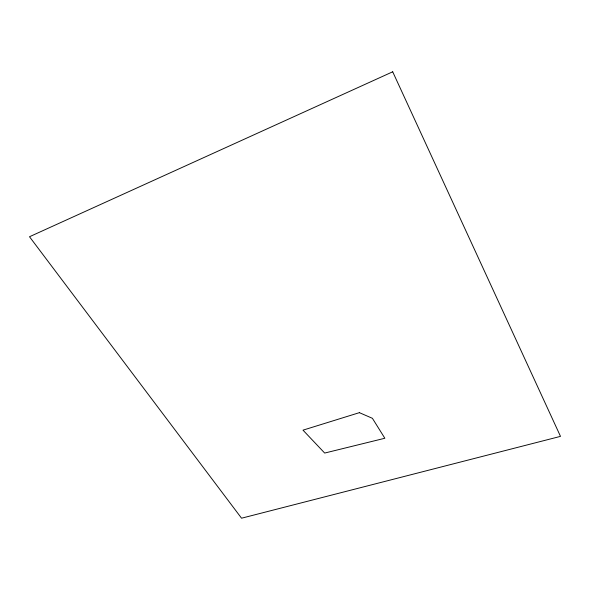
<?xml version="1.0" encoding="UTF-8"?>
<svg xmlns="http://www.w3.org/2000/svg" width="590" height="590" viewBox="0 0 590 590"><rect width="100%" height="100%" fill="white"/><g stroke="black" fill="none" stroke-linecap="round" stroke-linejoin="round"><path stroke-width="0.89" d="M392.704 71.796L29.5 236.738L241.546 518.204L560.5 436.371L392.704 71.796M359.391 412.661L302.995 430.154L324.684 453.061L384.85 438.259L372.408 418.31L359.391 412.661"/></g></svg>
